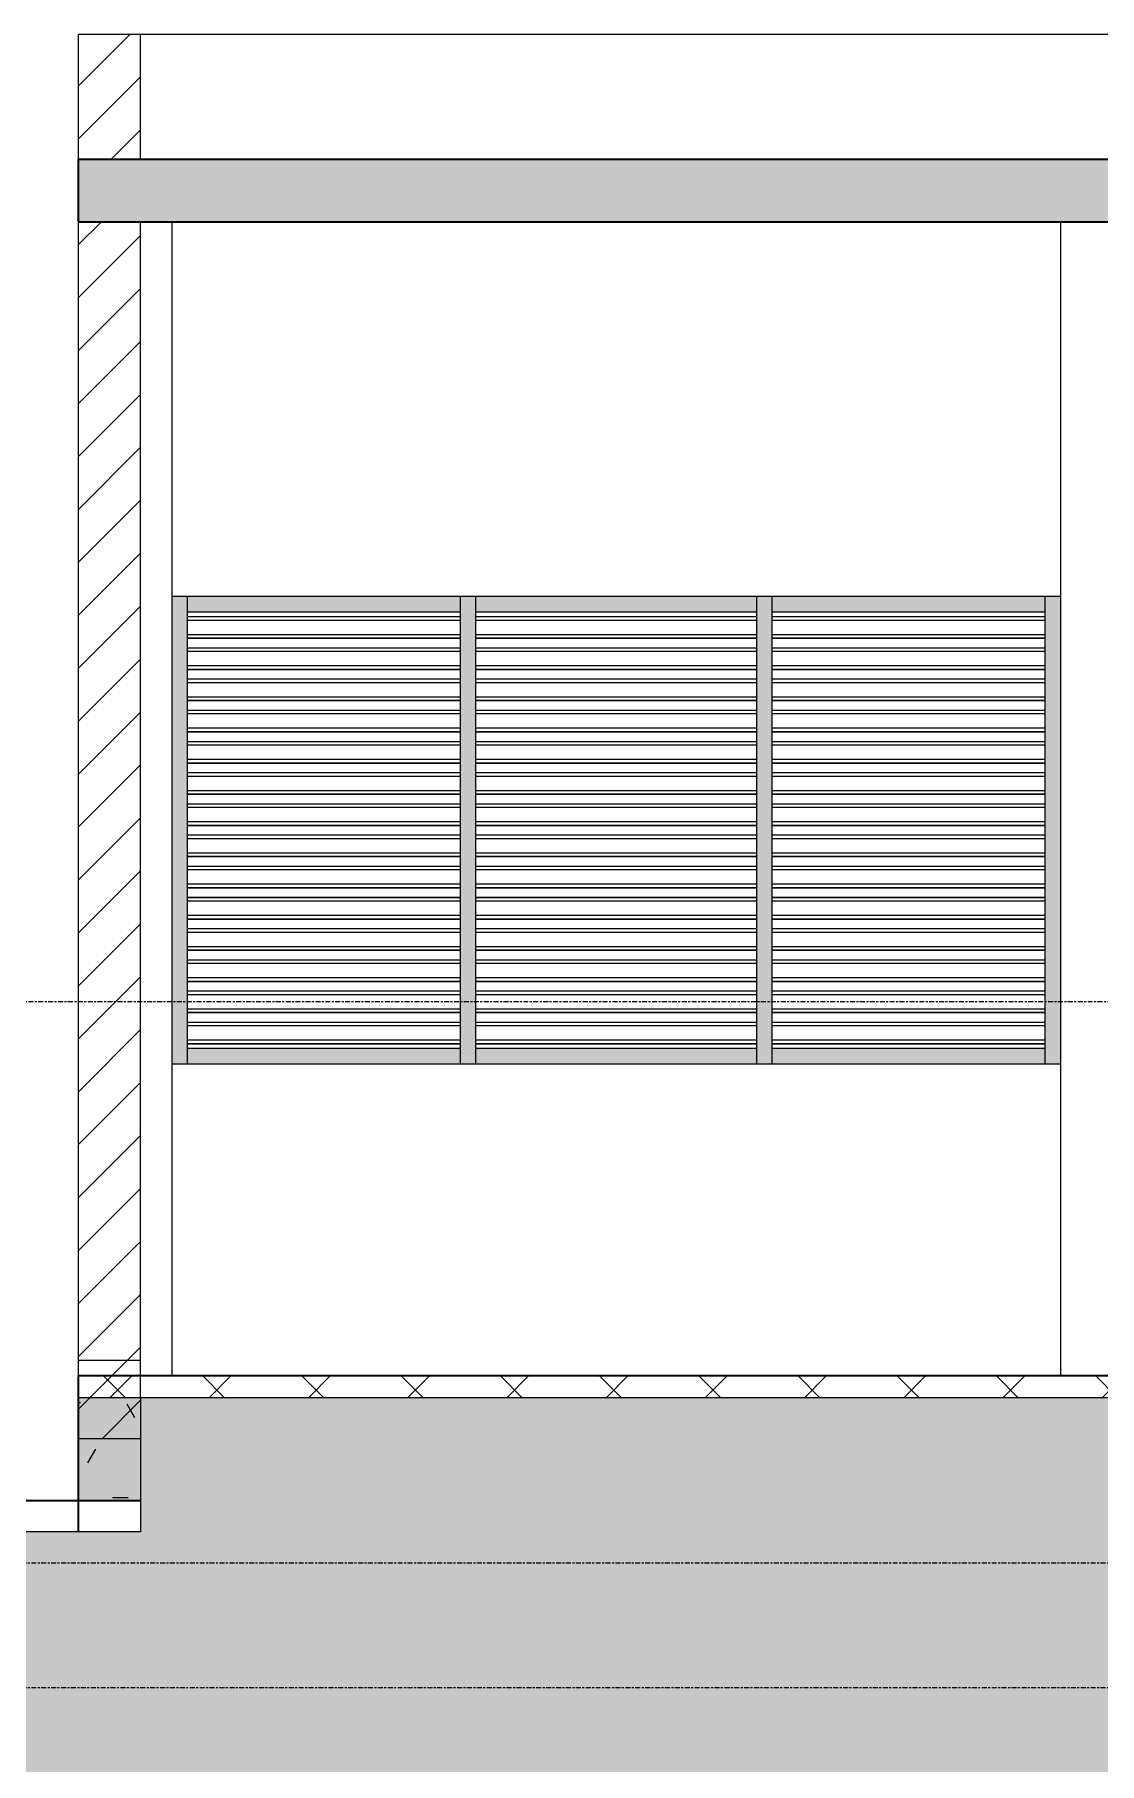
# Model space of a CAD drawing. Header units: millimetres. Extents: x 1240 to 198004, y -7796 to 35300.
# Drawn here: x 7748 to 11163, y -242 to 5300 of the extents above; entities that cross this region are included whole.
import ezdxf

# ---------------------------------------------------------------- set-up
doc = ezdxf.new("R2010")
doc.units = ezdxf.units.MM
doc.linetypes.add('Centre', pattern=[31.75, 6.35, -4.7625, 15.875, -4.7625])
for name, color, linetype, lineweight in [('A-DETL-GENF-3', 9, 'Continuous', 9), ('A-DETL-THIN', 151, 'Continuous', 9), ('A-FLOR-3', 192, 'Continuous', 35), ('A-FLOR-LEVL-2', 51, 'Centre', 9), ('A-FLOR-MCUT', 51, 'Continuous', 9), ('A-FLOR-PATT-3', 8, 'Continuous', 9), ('A-GLAZ-CWMG', 51, 'Continuous', 9), ('A-WALL', 113, 'Continuous', 9), ('A-WALL-1', 113, 'Continuous', 25), ('A-WALL-PATT-4', 111, 'Continuous', 9), ('S-COLS', 52, 'Continuous', 9)]:
    doc.layers.add(name, color=color, linetype=linetype, lineweight=lineweight)
pattern_1 = [(45, (377.74, 0), (-84.8528, 84.8528), [])]

# ---------------------------------------------------------------- blocks, each defined once
blk = doc.blocks.new('Rectangular Mullion - 50 x 100mm-2333346-TKCS_MẶT ĐỨNG NỘI KHU 1')
at = {"layer": 'A-GLAZ-CWMG'}
blk.add_hatch(color=256, dxfattribs=at).paths.add_polyline_path([(13475.3, 3450), (14038.2, 3450), (14038.2, 3500), (13163.2, 3500), (13163.2, 3450)])
for p, q in [((13163.2, 3450), (13163.2, 3500)), ((14038.2, 3500), (14038.2, 3450)), ((13163.2, 3450), (14038.2, 3450))]:
    blk.add_line(p, q, dxfattribs=at)
blk = doc.blocks.new('Rectangular Mullion - 50 x 100mm-2333347-TKCS_MẶT ĐỨNG NỘI KHU 1')
at = {"layer": 'A-GLAZ-CWMG'}
blk.add_hatch(color=256, dxfattribs=at).paths.add_polyline_path([(10063.2, 3450), (10063.2, 3500), (9163.2, 3500), (9163.2, 3450), (9923.2, 3450)])
for p, q in [((9163.2, 3450), (9163.2, 3500)), ((10063.2, 3500), (10063.2, 3450)), ((9163.2, 3450), (10063.2, 3450))]:
    blk.add_line(p, q, dxfattribs=at)
blk = doc.blocks.new('Rectangular Mullion - 50 x 100mm-2333348-TKCS_MẶT ĐỨNG NỘI KHU 1')
at = {"layer": 'A-GLAZ-CWMG'}
blk.add_hatch(color=256, dxfattribs=at).paths.add_polyline_path([(8238.2, 2000), (9113.2, 2000), (9113.2, 2050), (8238.2, 2050)])
for p, q in [((8238.2, 2000), (8238.2, 2050)), ((9113.2, 2050), (8238.2, 2050)), ((9113.2, 2050), (9113.2, 2000))]:
    blk.add_line(p, q, dxfattribs=at)
blk = doc.blocks.new('Rectangular Mullion - 50 x 100mm-2333349-TKCS_MẶT ĐỨNG NỘI KHU 1')
at = {"layer": 'A-GLAZ-CWMG'}
blk.add_hatch(color=256, dxfattribs=at).paths.add_polyline_path([(9923.2, 2000), (10063.2, 2000), (10063.2, 2050), (9163.2, 2050), (9163.2, 2000), (9600.3, 2000)])
for p, q in [((9163.2, 2000), (9163.2, 2050)), ((10063.2, 2050), (9163.2, 2050)), ((10063.2, 2050), (10063.2, 2000))]:
    blk.add_line(p, q, dxfattribs=at)
blk = doc.blocks.new('Rectangular Mullion - 50 x 100mm-2333210-TKCS_MẶT ĐỨNG NỘI KHU 1')
at = {"layer": 'A-GLAZ-CWMG'}
blk.add_hatch(color=256, dxfattribs=at).paths.add_polyline_path([(8238.2, 3400), (8238.2, 3500), (8188.2, 3500), (8188.2, 3400)])
blk.add_line((8238.2, 3400), (8238.2, 3500), dxfattribs=at)
blk = doc.blocks.new('Rectangular Mullion - 50 x 100mm-2333211-TKCS_MẶT ĐỨNG NỘI KHU 1')
at = {"layer": 'A-GLAZ-CWMG'}
blk.add_hatch(color=256, dxfattribs=at).paths.add_polyline_path([(8238.2, 2000), (8238.2, 2100), (8188.2, 2100), (8188.2, 2000)])
blk.add_line((8238.2, 2000), (8238.2, 2100), dxfattribs=at)
blk = doc.blocks.new('Rectangular Mullion - 50 x 100mm-2333212-TKCS_MẶT ĐỨNG NỘI KHU 1')
at = {"layer": 'A-GLAZ-CWMG'}
blk.add_hatch(color=256, dxfattribs=at).paths.add_polyline_path([(8238.2, 2100), (8238.2, 2200), (8188.2, 2200), (8188.2, 2100)])
blk.add_line((8238.2, 2100), (8238.2, 2200), dxfattribs=at)
blk = doc.blocks.new('Rectangular Mullion - MULLION LA SACH-2333350-TKCS_MẶT ĐỨNG NỘI KHU 1')
at = {"layer": 'A-GLAZ-CWMG'}
for p, q in [((8238.2, 2134.3), (9113.2, 2134.3)), ((8238.2, 2134.2), (9113.2, 2134.2)), ((8238.2, 2123.1), (9113.2, 2123.1)), ((9113.2, 2076.1), (8238.2, 2076.1)), ((8238.2, 2065.9), (9113.2, 2065.9)), ((8238.2, 2065.8), (9113.2, 2065.8)), ((8238.2, 2064.8), (9113.2, 2064.8))]:
    blk.add_line(p, q, dxfattribs=at)
blk = doc.blocks.new('Rectangular Mullion - MULLION LA SACH-2333351-TKCS_MẶT ĐỨNG NỘI KHU 1')
at = {"layer": 'A-GLAZ-CWMG'}
for p, q in [((9163.2, 2134.3), (10063.2, 2134.3)), ((9163.2, 2134.2), (10063.2, 2134.2)), ((9163.2, 2123.1), (10063.2, 2123.1)), ((10063.2, 2076.1), (9163.2, 2076.1)), ((9163.2, 2065.9), (10063.2, 2065.9)), ((9163.2, 2065.8), (10063.2, 2065.8)), ((9163.2, 2064.8), (10063.2, 2064.8))]:
    blk.add_line(p, q, dxfattribs=at)
blk = doc.blocks.new('Rectangular Mullion - 50 x 100mm-2333204-TKCS_MẶT ĐỨNG NỘI KHU 1')
at = {"layer": 'A-GLAZ-CWMG'}
blk.add_hatch(color=256, dxfattribs=at).paths.add_polyline_path([(9163.2, 2000), (9163.2, 2100), (9113.2, 2100), (9113.2, 2000)])
for p, q in [((9113.2, 2100), (9113.2, 2000)), ((9163.2, 2000), (9163.2, 2100))]:
    blk.add_line(p, q, dxfattribs=at)
blk = doc.blocks.new('Rectangular Mullion - 50 x 100mm-2333205-TKCS_MẶT ĐỨNG NỘI KHU 1')
at = {"layer": 'A-GLAZ-CWMG'}
blk.add_hatch(color=256, dxfattribs=at).paths.add_polyline_path([(9163.2, 2100), (9163.2, 2200), (9113.2, 2200), (9113.2, 2100)])
for p, q in [((9113.2, 2200), (9113.2, 2100)), ((9163.2, 2100), (9163.2, 2200))]:
    blk.add_line(p, q, dxfattribs=at)
blk = doc.blocks.new('Rectangular Mullion - 50 x 100mm-2333206-TKCS_MẶT ĐỨNG NỘI KHU 1')
at = {"layer": 'A-GLAZ-CWMG'}
blk.add_hatch(color=256, dxfattribs=at).paths.add_polyline_path([(9163.2, 3400), (9163.2, 3500), (9113.2, 3500), (9113.2, 3400)])
for p, q in [((9113.2, 3500), (9113.2, 3400)), ((9163.2, 3400), (9163.2, 3500))]:
    blk.add_line(p, q, dxfattribs=at)
blk = doc.blocks.new('Rectangular Mullion - 50 x 100mm-2333207-TKCS_MẶT ĐỨNG NỘI KHU 1')
at = {"layer": 'A-GLAZ-CWMG'}
blk.add_hatch(color=256, dxfattribs=at).paths.add_polyline_path([(14088.2, 2000), (14088.2, 2100), (14038.2, 2100), (14038.2, 2000)])
blk.add_line((14038.2, 2100), (14038.2, 2000), dxfattribs=at)
blk = doc.blocks.new('Rectangular Mullion - 50 x 100mm-2333208-TKCS_MẶT ĐỨNG NỘI KHU 1')
at = {"layer": 'A-GLAZ-CWMG'}
blk.add_hatch(color=256, dxfattribs=at).paths.add_polyline_path([(14088.2, 2100), (14088.2, 2200), (14038.2, 2200), (14038.2, 2100)])
blk.add_line((14038.2, 2200), (14038.2, 2100), dxfattribs=at)
blk = doc.blocks.new('Rectangular Mullion - 50 x 100mm-2333209-TKCS_MẶT ĐỨNG NỘI KHU 1')
at = {"layer": 'A-GLAZ-CWMG'}
blk.add_hatch(color=256, dxfattribs=at).paths.add_polyline_path([(14088.2, 3400), (14088.2, 3500), (14038.2, 3500), (14038.2, 3400)])
blk.add_line((14038.2, 3500), (14038.2, 3400), dxfattribs=at)

msp = doc.modelspace()

# ---------------------------------------------------------------- hatches: boundary and pattern name
at = {"layer": 'A-DETL-GENF-3'}
h = msp.add_hatch(dxfattribs=at)
h.set_pattern_fill('FP_34', color=256, style=0, pattern_type=2)
h.set_pattern_definition([(0, (377.74, 0), (725.805, 725.805), [725.805, -725.805]), (0, (377.74, 272.2), (725.805, 725.805), [725.805, -725.805]), (0, (377.74, 544.35), (725.805, 725.805), [725.805, -725.805]), (90, (468.5, 635.1), (-725.805, 725.805), [725.805, -725.805]), (90, (740.64, 635.1), (-725.805, 725.805), [725.805, -725.805]), (90, (1012.8, 635.1), (-725.805, 725.805), [725.805, -725.805])])
h.paths.add_polyline_path([(8827.8, -3804.4), (87747, -3804.4), (87747, -201.6), (84415.2, -100), (84118.2, -100), (84118.2, 250), (81718.2, 250), (81718.2, -100), (81418.2, -100), (81418.2, 105.1), (75434.7, 330), (70309.3, 380), (69335.3, 380), (69335.3, 630), (61387.5, 630), (58586.3, 830), (47586.3, 830), (44536.9, 912.9), (44536.9, -2750), (44136.9, -2750), (44136.9, -2350), (40235.6, -2350), (40235.6, -2750), (39835.7, -2750), (39835.7, -2350), (33536.9, -2350), (33536.9, -2750), (33136.9, -2750), (33136.9, -2350), (28636.9, -2350), (28636.9, -2750), (28435.3, -2750), (28435.3, -2350), (23639, -2350), (23639, -2750), (23235.4, -2750), (23235.4, 900), (20988.2, 900), (20988.2, 830), (14148.2, 830), (14148.2, 930), (8088.2, 930), (8088.2, 500), (5079.4, 500), (5079.4, -3804.4), (5349.5, -3804.4)])
at = {"layer": 'A-FLOR-PATT-3'}
msp.add_hatch(color=256, dxfattribs=at).paths.add_polyline_path([(12829.5, 4700), (14988.2, 4700), (14988.2, 4900), (7888.2, 4900), (7888.2, 4700), (10246.1, 4700)])
h = msp.add_hatch(dxfattribs=at)
h.set_pattern_fill('FP_6', color=256, style=0, pattern_type=2)
h.set_pattern_definition([(45, (377.74, 0), (-159.099, 159.099), []), (135, (377.74, 0), (-159.099, -159.099), [])])
h.paths.add_polyline_path([(12829.5, 930), (14388.2, 930), (14388.2, 1000), (7888.2, 1000), (7888.2, 930), (12506.6, 930)])
h = msp.add_hatch(dxfattribs=at)
h.set_pattern_fill('FP_3', color=256, style=0, pattern_type=2)
h.set_pattern_definition([(0, (377.74, 0), (609.6, 152.4), [50.292, -406.908, 50.292, -406.908, -2438.4]), (0, (377.74, 0), (609.6, 152.4), [-914.4, 50.292, -864.108, 50.292, -406.908, -1066.8]), (0, (377.74, 0), (609.6, 152.4), [-2286, 50.292, -254.508, 50.292, -711.708]), (120, (606.34, 76.2), (-436.7823, 451.7291), [50.292, -406.908, 50.292, -406.908, -2438.4]), (120, (606.34, 76.2), (-436.7823, 451.7291), [-914.4, 50.292, -864.108, 50.292, -406.908, -1066.8]), (120, (606.34, 76.2), (-436.7823, 451.7291), [-2286, 50.292, -254.508, 50.292, -711.708]), (240, (682.54, 381), (-172.8177, -604.1291), [50.292, -406.908, 50.292, -406.908, -2438.4]), (240, (682.54, 381), (-172.8177, -604.1291), [-914.4, 50.292, -864.108, 50.292, -406.908, -1066.8]), (240, (682.54, 381), (-172.8177, -604.1291), [-2286, 50.292, -254.508, 50.292, -711.708])])
h.paths.add_polyline_path([(8088.2, 600), (8088.2, 930), (7888.2, 930), (7888.2, 600)])
h.paths.add_polyline_path([(14148.2, 830), (14388.2, 830), (14388.2, 930), (14148.2, 930)])
h = msp.add_hatch(dxfattribs=at)
h.set_pattern_fill('FP_10', color=256, style=0, pattern_type=2)
h.set_pattern_definition([(50, (377.74, 0), (273.276, -23.909), [28.575, -314.325]), (355, (377.74, 0), (-52.8646, 286.585), [22.86, -251.46]), (100.451, (400.51, -2), (220.414, 262.6745), [24.285, -267.135]), (46.184, (377.74, 76.2), (406.619, -63.0646), [42.863, -471.488]), (96.636, (411.63, 70.94), (356.104, 371.141), [36.428, -400.703]), (351.184, (377.74, 76.2), (356.107, 371.138), [34.29, -377.19]), (21, (415.84, 57.15), (227.4212, -153.398), [28.575, -314.325]), (326, (415.84, 57.15), (92.7027, 276.282), [22.86, -251.46]), (71.451, (434.8, 44.37), (320.1254, 122.8816), [24.285, -267.135]), (37.5, (377.74, 0), (4.6325, 126.8326), [5.029, -243.383, 5.029, -250.241, -252.412]), (37.5, (377.74, 0), (4.6325, 126.8326), [-503.682, 5.029, -247.383]), (7.5, (377.74, 0), (100.2292, 150.2711), [5.029, -140.513, 5.029, -237.668, -96.202]), (7.5, (377.74, 0), (100.2292, 150.2711), [-388.239, 5.029, -91.173]), (327.5, (292.78, 0), (203.38684, -8.5935), [5.029, -90.221, 5.029, -292.151, -394.335]), (327.5, (292.78, 0), (203.38684, -8.5935), [-392.43, 5.029, -389.306]), (317.5, (254.68, 0), (222.1944, 38.1398), [5.029, -118.796, 5.029, -192.329, -280.035]), (317.5, (254.68, 0), (222.1944, 38.1398), [-321.183, 5.029, -275.006])])
h.paths.add_polyline_path([(8088.2, 600), (8088.2, 930), (7888.2, 930), (7888.2, 600)])
h.paths.add_polyline_path([(14148.2, 830), (14388.2, 830), (14388.2, 930), (14148.2, 930)])
at = {"layer": 'A-WALL-PATT-4'}
h = msp.add_hatch(dxfattribs=at)
h.set_pattern_fill('FP_1', color=256, style=0, pattern_type=2)
h.set_pattern_definition(pattern_1)
h.paths.add_polyline_path([(7888.2, 4900), (8088.2, 4900), (8088.2, 5300), (7888.2, 5300)])
h = msp.add_hatch(dxfattribs=at)
h.set_pattern_fill('FP_1', color=256, style=0, pattern_type=2)
h.set_pattern_definition(pattern_1)
h.paths.add_polyline_path([(8088.2, 800), (8088.2, 4700), (7888.2, 4700), (7888.2, 800)])

# ---------------------------------------------------------------- linework, layer by layer
at = {"layer": 'A-DETL-THIN'}
for p, q in [((14148.2, 930), (8088.2, 930)), ((8088.2, 930), (8088.2, 500)), ((8088.2, 500), (5079.4, 500))]:
    msp.add_line(p, q, dxfattribs=at)
at = {"layer": 'A-FLOR-3'}
for p, q in [((14988.2, 4900), (7888.2, 4900)), ((7888.2, 4900), (7888.2, 4700)), ((7888.2, 4700), (14988.2, 4700)), ((14388.2, 1000), (7888.2, 1000)), ((7888.2, 1000), (7888.2, 500)), ((8088.2, 600), (5079.4, 600))]:
    msp.add_line(p, q, dxfattribs=at)
at = {"layer": 'A-FLOR-LEVL-2'}
for p, q in [((1240.2, 2200), (89680, 2200)), ((89680, 400), (1240.2, 400)), ((91585, 0), (1240.2, 0))]:
    msp.add_line(p, q, dxfattribs=at)
at = {"layer": 'A-FLOR-MCUT'}
msp.add_line((8088.2, 930), (7888.2, 930), dxfattribs=at)
at = {"layer": 'A-WALL'}
for p, q in [((14788.2, 5300), (8088.2, 5300)), ((8188.2, 3500), (11038.2, 3500)), ((11038.2, 3500), (11038.2, 2000)), ((11038.2, 2000), (8188.2, 2000))]:
    msp.add_line(p, q, dxfattribs=at)
at = {"layer": 'A-WALL-1'}
for p, q in [((7888.2, 5300), (7888.2, 4900)), ((8088.2, 5300), (7888.2, 5300)), ((8088.2, 4900), (8088.2, 5300)), ((7888.2, 4700), (7888.2, 800)), ((7888.2, 4700), (7888.2, 4700)), ((8088.2, 930), (8088.2, 4700)), ((7888.2, 1050), (7888.2, 500)), ((8088.2, 1050), (7888.2, 1050)), ((8088.2, 930), (8088.2, 1050)), ((7888.2, 800), (8088.2, 800))]:
    msp.add_line(p, q, dxfattribs=at)
at = {"layer": 'S-COLS'}
for p, q in [((8188.2, 4700), (8188.2, 1000)), ((11038.2, 4700), (11038.2, 1000))]:
    msp.add_line(p, q, dxfattribs=at)

# ---------------------------------------------------------------- block references
at = {"layer": 'A-GLAZ-CWMG'}
for name, p in [('Rectangular Mullion - 50 x 100mm-2333210-TKCS_MẶT ĐỨNG NỘI KHU 1', (0, 0)), ('Rectangular Mullion - 50 x 100mm-2333346-TKCS_MẶT ĐỨNG NỘI KHU 1', (-4925, 0)), ('Rectangular Mullion - 50 x 100mm-2333206-TKCS_MẶT ĐỨNG NỘI KHU 1', (0, 0)), ('Rectangular Mullion - 50 x 100mm-2333347-TKCS_MẶT ĐỨNG NỘI KHU 1', (0, 0)), ('Rectangular Mullion - 50 x 100mm-2333206-TKCS_MẶT ĐỨNG NỘI KHU 1', (950, 0)), ('Rectangular Mullion - 50 x 100mm-2333346-TKCS_MẶT ĐỨNG NỘI KHU 1', (-3050, 0)), ('Rectangular Mullion - 50 x 100mm-2333209-TKCS_MẶT ĐỨNG NỘI KHU 1', (-3050, 0)), ('Rectangular Mullion - 50 x 100mm-2333212-TKCS_MẶT ĐỨNG NỘI KHU 1', (0, 1200)), ('Rectangular Mullion - MULLION LA SACH-2333350-TKCS_MẶT ĐỨNG NỘI KHU 1', (0, 1300)), ('Rectangular Mullion - 50 x 100mm-2333205-TKCS_MẶT ĐỨNG NỘI KHU 1', (0, 1200)), ('Rectangular Mullion - MULLION LA SACH-2333351-TKCS_MẶT ĐỨNG NỘI KHU 1', (0, 1300)), ('Rectangular Mullion - 50 x 100mm-2333205-TKCS_MẶT ĐỨNG NỘI KHU 1', (950, 1200)), ('Rectangular Mullion - MULLION LA SACH-2333350-TKCS_MẶT ĐỨNG NỘI KHU 1', (1875, 1300)), ('Rectangular Mullion - 50 x 100mm-2333208-TKCS_MẶT ĐỨNG NỘI KHU 1', (-3050, 1200)), ('Rectangular Mullion - MULLION LA SACH-2333350-TKCS_MẶT ĐỨNG NỘI KHU 1', (0, 1200)), ('Rectangular Mullion - MULLION LA SACH-2333351-TKCS_MẶT ĐỨNG NỘI KHU 1', (0, 1200)), ('Rectangular Mullion - MULLION LA SACH-2333350-TKCS_MẶT ĐỨNG NỘI KHU 1', (1875, 1200)), ('Rectangular Mullion - 50 x 100mm-2333212-TKCS_MẶT ĐỨNG NỘI KHU 1', (0, 1100)), ('Rectangular Mullion - 50 x 100mm-2333205-TKCS_MẶT ĐỨNG NỘI KHU 1', (0, 1100)), ('Rectangular Mullion - 50 x 100mm-2333205-TKCS_MẶT ĐỨNG NỘI KHU 1', (950, 1100)), ('Rectangular Mullion - 50 x 100mm-2333208-TKCS_MẶT ĐỨNG NỘI KHU 1', (-3050, 1100)), ('Rectangular Mullion - MULLION LA SACH-2333350-TKCS_MẶT ĐỨNG NỘI KHU 1', (0, 1100)), ('Rectangular Mullion - MULLION LA SACH-2333351-TKCS_MẶT ĐỨNG NỘI KHU 1', (0, 1100)), ('Rectangular Mullion - MULLION LA SACH-2333350-TKCS_MẶT ĐỨNG NỘI KHU 1', (1875, 1100)), ('Rectangular Mullion - 50 x 100mm-2333212-TKCS_MẶT ĐỨNG NỘI KHU 1', (0, 1000)), ('Rectangular Mullion - 50 x 100mm-2333205-TKCS_MẶT ĐỨNG NỘI KHU 1', (0, 1000)), ('Rectangular Mullion - 50 x 100mm-2333205-TKCS_MẶT ĐỨNG NỘI KHU 1', (950, 1000)), ('Rectangular Mullion - 50 x 100mm-2333208-TKCS_MẶT ĐỨNG NỘI KHU 1', (-3050, 1000)), ('Rectangular Mullion - MULLION LA SACH-2333350-TKCS_MẶT ĐỨNG NỘI KHU 1', (0, 1000)), ('Rectangular Mullion - MULLION LA SACH-2333351-TKCS_MẶT ĐỨNG NỘI KHU 1', (0, 1000)), ('Rectangular Mullion - MULLION LA SACH-2333350-TKCS_MẶT ĐỨNG NỘI KHU 1', (1875, 1000)), ('Rectangular Mullion - 50 x 100mm-2333212-TKCS_MẶT ĐỨNG NỘI KHU 1', (0, 900)), ('Rectangular Mullion - 50 x 100mm-2333205-TKCS_MẶT ĐỨNG NỘI KHU 1', (0, 900)), ('Rectangular Mullion - 50 x 100mm-2333205-TKCS_MẶT ĐỨNG NỘI KHU 1', (950, 900)), ('Rectangular Mullion - 50 x 100mm-2333208-TKCS_MẶT ĐỨNG NỘI KHU 1', (-3050, 900)), ('Rectangular Mullion - 50 x 100mm-2333212-TKCS_MẶT ĐỨNG NỘI KHU 1', (0, 800)), ('Rectangular Mullion - MULLION LA SACH-2333350-TKCS_MẶT ĐỨNG NỘI KHU 1', (0, 900)), ('Rectangular Mullion - 50 x 100mm-2333205-TKCS_MẶT ĐỨNG NỘI KHU 1', (0, 800)), ('Rectangular Mullion - MULLION LA SACH-2333351-TKCS_MẶT ĐỨNG NỘI KHU 1', (0, 900)), ('Rectangular Mullion - 50 x 100mm-2333205-TKCS_MẶT ĐỨNG NỘI KHU 1', (950, 800)), ('Rectangular Mullion - MULLION LA SACH-2333350-TKCS_MẶT ĐỨNG NỘI KHU 1', (1875, 900)), ('Rectangular Mullion - 50 x 100mm-2333208-TKCS_MẶT ĐỨNG NỘI KHU 1', (-3050, 800)), ('Rectangular Mullion - 50 x 100mm-2333212-TKCS_MẶT ĐỨNG NỘI KHU 1', (0, 700)), ('Rectangular Mullion - MULLION LA SACH-2333350-TKCS_MẶT ĐỨNG NỘI KHU 1', (0, 800)), ('Rectangular Mullion - 50 x 100mm-2333205-TKCS_MẶT ĐỨNG NỘI KHU 1', (0, 700)), ('Rectangular Mullion - MULLION LA SACH-2333351-TKCS_MẶT ĐỨNG NỘI KHU 1', (0, 800)), ('Rectangular Mullion - 50 x 100mm-2333205-TKCS_MẶT ĐỨNG NỘI KHU 1', (950, 700)), ('Rectangular Mullion - MULLION LA SACH-2333350-TKCS_MẶT ĐỨNG NỘI KHU 1', (1875, 800)), ('Rectangular Mullion - 50 x 100mm-2333208-TKCS_MẶT ĐỨNG NỘI KHU 1', (-3050, 700)), ('Rectangular Mullion - MULLION LA SACH-2333350-TKCS_MẶT ĐỨNG NỘI KHU 1', (0, 700)), ('Rectangular Mullion - MULLION LA SACH-2333351-TKCS_MẶT ĐỨNG NỘI KHU 1', (0, 700)), ('Rectangular Mullion - MULLION LA SACH-2333350-TKCS_MẶT ĐỨNG NỘI KHU 1', (1875, 700)), ('Rectangular Mullion - 50 x 100mm-2333212-TKCS_MẶT ĐỨNG NỘI KHU 1', (0, 600)), ('Rectangular Mullion - 50 x 100mm-2333205-TKCS_MẶT ĐỨNG NỘI KHU 1', (0, 600)), ('Rectangular Mullion - 50 x 100mm-2333205-TKCS_MẶT ĐỨNG NỘI KHU 1', (950, 600)), ('Rectangular Mullion - 50 x 100mm-2333208-TKCS_MẶT ĐỨNG NỘI KHU 1', (-3050, 600)), ('Rectangular Mullion - MULLION LA SACH-2333350-TKCS_MẶT ĐỨNG NỘI KHU 1', (0, 600)), ('Rectangular Mullion - MULLION LA SACH-2333351-TKCS_MẶT ĐỨNG NỘI KHU 1', (0, 600)), ('Rectangular Mullion - MULLION LA SACH-2333350-TKCS_MẶT ĐỨNG NỘI KHU 1', (1875, 600)), ('Rectangular Mullion - 50 x 100mm-2333212-TKCS_MẶT ĐỨNG NỘI KHU 1', (0, 500)), ('Rectangular Mullion - 50 x 100mm-2333205-TKCS_MẶT ĐỨNG NỘI KHU 1', (0, 500)), ('Rectangular Mullion - 50 x 100mm-2333205-TKCS_MẶT ĐỨNG NỘI KHU 1', (950, 500)), ('Rectangular Mullion - 50 x 100mm-2333208-TKCS_MẶT ĐỨNG NỘI KHU 1', (-3050, 500)), ('Rectangular Mullion - MULLION LA SACH-2333350-TKCS_MẶT ĐỨNG NỘI KHU 1', (0, 500)), ('Rectangular Mullion - MULLION LA SACH-2333351-TKCS_MẶT ĐỨNG NỘI KHU 1', (0, 500)), ('Rectangular Mullion - MULLION LA SACH-2333350-TKCS_MẶT ĐỨNG NỘI KHU 1', (1875, 500)), ('Rectangular Mullion - 50 x 100mm-2333212-TKCS_MẶT ĐỨNG NỘI KHU 1', (0, 400)), ('Rectangular Mullion - 50 x 100mm-2333205-TKCS_MẶT ĐỨNG NỘI KHU 1', (0, 400)), ('Rectangular Mullion - 50 x 100mm-2333205-TKCS_MẶT ĐỨNG NỘI KHU 1', (950, 400)), ('Rectangular Mullion - 50 x 100mm-2333208-TKCS_MẶT ĐỨNG NỘI KHU 1', (-3050, 400)), ('Rectangular Mullion - 50 x 100mm-2333212-TKCS_MẶT ĐỨNG NỘI KHU 1', (0, 300)), ('Rectangular Mullion - MULLION LA SACH-2333350-TKCS_MẶT ĐỨNG NỘI KHU 1', (0, 400)), ('Rectangular Mullion - 50 x 100mm-2333205-TKCS_MẶT ĐỨNG NỘI KHU 1', (0, 300)), ('Rectangular Mullion - MULLION LA SACH-2333351-TKCS_MẶT ĐỨNG NỘI KHU 1', (0, 400)), ('Rectangular Mullion - 50 x 100mm-2333205-TKCS_MẶT ĐỨNG NỘI KHU 1', (950, 300)), ('Rectangular Mullion - MULLION LA SACH-2333350-TKCS_MẶT ĐỨNG NỘI KHU 1', (1875, 400)), ('Rectangular Mullion - 50 x 100mm-2333208-TKCS_MẶT ĐỨNG NỘI KHU 1', (-3050, 300)), ('Rectangular Mullion - 50 x 100mm-2333212-TKCS_MẶT ĐỨNG NỘI KHU 1', (0, 200)), ('Rectangular Mullion - MULLION LA SACH-2333350-TKCS_MẶT ĐỨNG NỘI KHU 1', (0, 300)), ('Rectangular Mullion - 50 x 100mm-2333205-TKCS_MẶT ĐỨNG NỘI KHU 1', (0, 200)), ('Rectangular Mullion - MULLION LA SACH-2333351-TKCS_MẶT ĐỨNG NỘI KHU 1', (0, 300)), ('Rectangular Mullion - 50 x 100mm-2333205-TKCS_MẶT ĐỨNG NỘI KHU 1', (950, 200)), ('Rectangular Mullion - MULLION LA SACH-2333350-TKCS_MẶT ĐỨNG NỘI KHU 1', (1875, 300)), ('Rectangular Mullion - 50 x 100mm-2333208-TKCS_MẶT ĐỨNG NỘI KHU 1', (-3050, 200)), ('Rectangular Mullion - MULLION LA SACH-2333350-TKCS_MẶT ĐỨNG NỘI KHU 1', (0, 200)), ('Rectangular Mullion - MULLION LA SACH-2333351-TKCS_MẶT ĐỨNG NỘI KHU 1', (0, 200)), ('Rectangular Mullion - MULLION LA SACH-2333350-TKCS_MẶT ĐỨNG NỘI KHU 1', (1875, 200)), ('Rectangular Mullion - 50 x 100mm-2333212-TKCS_MẶT ĐỨNG NỘI KHU 1', (0, 100)), ('Rectangular Mullion - 50 x 100mm-2333205-TKCS_MẶT ĐỨNG NỘI KHU 1', (0, 100)), ('Rectangular Mullion - 50 x 100mm-2333205-TKCS_MẶT ĐỨNG NỘI KHU 1', (950, 100)), ('Rectangular Mullion - 50 x 100mm-2333208-TKCS_MẶT ĐỨNG NỘI KHU 1', (-3050, 100)), ('Rectangular Mullion - MULLION LA SACH-2333350-TKCS_MẶT ĐỨNG NỘI KHU 1', (0, 100)), ('Rectangular Mullion - MULLION LA SACH-2333351-TKCS_MẶT ĐỨNG NỘI KHU 1', (0, 100)), ('Rectangular Mullion - MULLION LA SACH-2333350-TKCS_MẶT ĐỨNG NỘI KHU 1', (1875, 100)), ('Rectangular Mullion - 50 x 100mm-2333212-TKCS_MẶT ĐỨNG NỘI KHU 1', (0, 0)), ('Rectangular Mullion - 50 x 100mm-2333205-TKCS_MẶT ĐỨNG NỘI KHU 1', (0, 0)), ('Rectangular Mullion - 50 x 100mm-2333205-TKCS_MẶT ĐỨNG NỘI KHU 1', (950, 0)), ('Rectangular Mullion - 50 x 100mm-2333208-TKCS_MẶT ĐỨNG NỘI KHU 1', (-3050, 0)), ('Rectangular Mullion - MULLION LA SACH-2333350-TKCS_MẶT ĐỨNG NỘI KHU 1', (0, 0)), ('Rectangular Mullion - MULLION LA SACH-2333351-TKCS_MẶT ĐỨNG NỘI KHU 1', (0, 0)), ('Rectangular Mullion - MULLION LA SACH-2333350-TKCS_MẶT ĐỨNG NỘI KHU 1', (1875, 0)), ('Rectangular Mullion - 50 x 100mm-2333211-TKCS_MẶT ĐỨNG NỘI KHU 1', (0, 0)), ('Rectangular Mullion - 50 x 100mm-2333204-TKCS_MẶT ĐỨNG NỘI KHU 1', (0, 0)), ('Rectangular Mullion - 50 x 100mm-2333204-TKCS_MẶT ĐỨNG NỘI KHU 1', (950, 0)), ('Rectangular Mullion - 50 x 100mm-2333207-TKCS_MẶT ĐỨNG NỘI KHU 1', (-3050, 0)), ('Rectangular Mullion - 50 x 100mm-2333348-TKCS_MẶT ĐỨNG NỘI KHU 1', (0, 0)), ('Rectangular Mullion - 50 x 100mm-2333349-TKCS_MẶT ĐỨNG NỘI KHU 1', (0, 0)), ('Rectangular Mullion - 50 x 100mm-2333348-TKCS_MẶT ĐỨNG NỘI KHU 1', (1875, 0))]:
    msp.add_blockref(name, p, dxfattribs=at)

doc.saveas('drawing.dxf')
